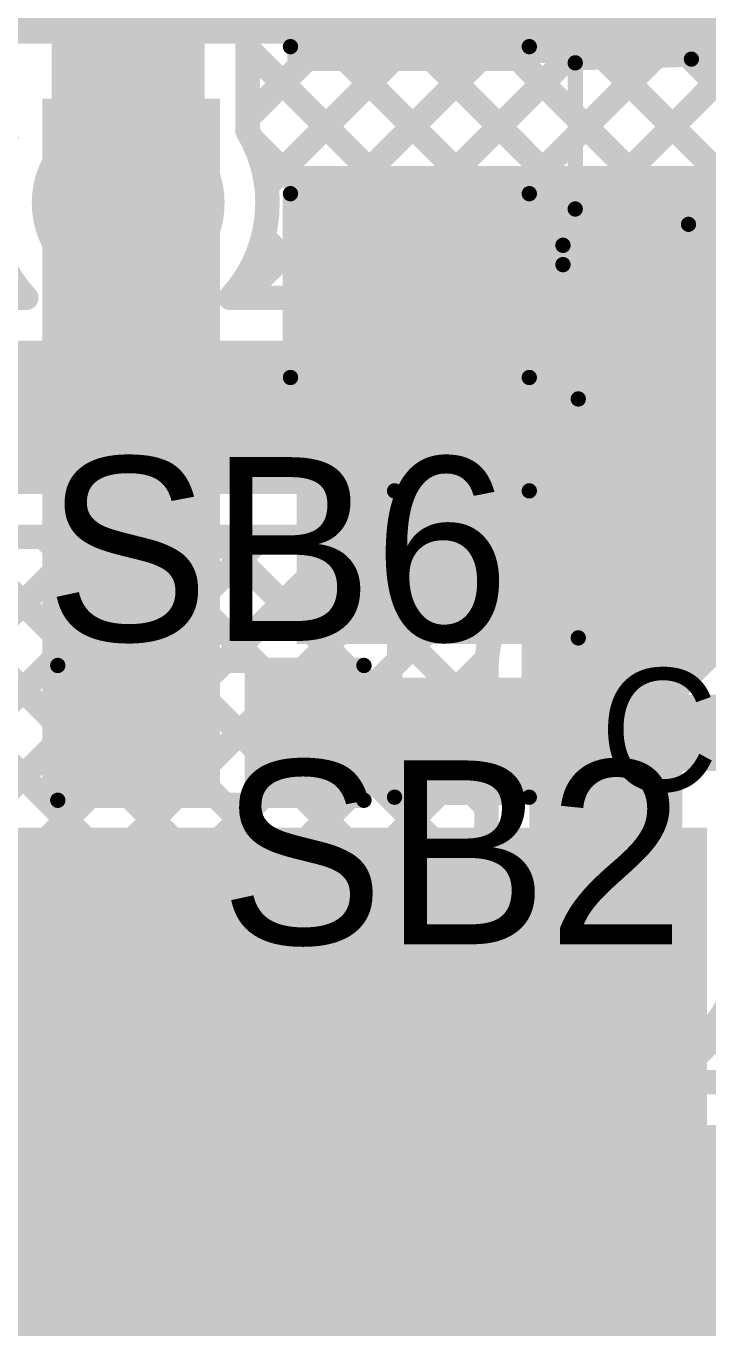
# Model space of a CAD drawing. Header units: millimetres. Extents: x 0.84 to 4.46, y 0.99 to 2.92.
# Drawn here: x 1.7546 to 1.9774, y 1.2907 to 1.7157 of the extents above; entities that cross this region are included whole.
import ezdxf

# ---------------------------------------------------------------- set-up
doc = ezdxf.new("R2010")
doc.units = ezdxf.units.MM
doc.header["$MEASUREMENT"] = 0
for name, color, linetype in [('BottomLayer', 5, 'Continuous'), ('MultiLayer', 9, 'Continuous'), ('TopLayer', 1, 'Continuous'), ('TopOverlay', 2, 'Continuous'), ('TopPaste', 8, 'Continuous'), ('TopSolder', 216, 'Continuous'), ('ViaHoleLayer', 16, 'Continuous')]:
    doc.layers.add(name, color=color, linetype=linetype)

# ---------------------------------------------------------------- blocks, each defined once
blk = doc.blocks.new('SOT23_3_13')
at = {"layer": 'TopLayer'}
for points in [[(-0.06768, 0.02559), (-0.02556, 0.02559), (-0.06768, 0.04921), (-0.02556, 0.04921)], [(0.02956, -0.01181), (0.07169, -0.01181), (0.02956, 0.01181), (0.07169, 0.01181)], [(-0.06768, -0.04921), (-0.02556, -0.04921), (-0.06768, -0.02559), (-0.02556, -0.02559)]]:
    blk.add_solid(points, dxfattribs=at)
at = {"layer": 'TopOverlay'}
for points, const_width in [([(-0.03084, 0.06, 1), (-0.03716, 0.06, 1)], 0.005), ([(-0.03841, 0.06, 1), (-0.03591, 0.06, 1)], 0.0025), ([(-0.03209, 0.06, 1), (-0.02959, 0.06, 1)], 0.0025), ([(-0.02025, 0.056, 1), (-0.01775, 0.056, 1)], 0.0025), ([(0.02746, 0.056, 1), (0.02996, 0.056, 1)], 0.0025), ([(0.02747, 0.056, 1), (0.02995, 0.056, 1)], 0.00248), ([(-0.02524, 0.019, 1), (-0.02276, 0.019, 1)], 0.00248), ([(0.02869, 0.01806, 1), (0.03117, 0.01806, 1)], 0.00248), ([(-0.02402, -0.01894, 1), (-0.02154, -0.01894, 1)], 0.00248), ([(0.02869, -0.01806, 1), (0.03117, -0.01806, 1)], 0.00248), ([(-0.02025, -0.056, 1), (-0.01775, -0.056, 1)], 0.0025), ([(0.02746, -0.056, 1), (0.02996, -0.056, 1)], 0.0025), ([(0.02747, -0.056, 1), (0.02995, -0.056, 1)], 0.00248)]:
    blk.add_lwpolyline(points, format="xyb", close=True, dxfattribs=dict(at, const_width=const_width))
for points, const_width in [([(-0.019, 0.056), (0.02871, 0.056)], 0.005), ([(0.02871, 0.056), (0.02993, 0.01806)], 0.00496), ([(-0.024, 0.019), (-0.02278, -0.01894)], 0.00496), ([(0.02993, -0.01806), (0.02871, -0.056)], 0.00496), ([(-0.019, -0.056), (0.02871, -0.056)], 0.005)]:
    blk.add_lwpolyline(points, dxfattribs=dict(at, const_width=const_width))
at = {"layer": 'TopPaste'}
for points in [[(-0.06768, 0.02559), (-0.02556, 0.02559), (-0.06768, 0.04921), (-0.02556, 0.04921)], [(0.02956, -0.01181), (0.07169, -0.01181), (0.02956, 0.01181), (0.07169, 0.01181)], [(-0.06768, -0.04921), (-0.02556, -0.04921), (-0.06768, -0.02559), (-0.02556, -0.02559)]]:
    blk.add_solid(points, dxfattribs=at)
at = {"layer": 'TopSolder'}
for points in [[(-0.07168, 0.02159), (-0.02156, 0.02159), (-0.07168, 0.05321), (-0.02156, 0.05321)], [(0.02556, -0.01581), (0.07569, -0.01581), (0.02556, 0.01581), (0.07569, 0.01581)], [(-0.07168, -0.05321), (-0.02156, -0.05321), (-0.07168, -0.02159), (-0.02156, -0.02159)]]:
    blk.add_solid(points, dxfattribs=at)
blk = doc.blocks.new('S______B______14')
at = {"layer": 'TopLayer'}
for points in [[(-0.015, -0.0175), (-0.015, 0.0175), (-0.045, -0.0175), (-0.045, 0.0175)], [(0.045, -0.0175), (0.045, 0.0175), (0.015, -0.0175), (0.015, 0.0175)]]:
    blk.add_solid(points, dxfattribs=at)
at = {"layer": 'TopOverlay', "const_width": 0.005}
for points in [[(-0.05, 0.022), (0.05, 0.022)], [(-0.05, -0.022), (-0.05, 0.022)], [(0.05, -0.022), (0.05, 0.022)], [(-0.05, -0.022), (0.05, -0.022)]]:
    blk.add_lwpolyline(points, dxfattribs=at)
at = {"layer": 'TopOverlay', "const_width": 0.0025}
for points in [[(-0.05125, 0.022, 1), (-0.04875, 0.022, 1)], [(-0.05125, 0.022, 1), (-0.04875, 0.022, 1)], [(0.04875, 0.022, 1), (0.05125, 0.022, 1)], [(0.04875, 0.022, 1), (0.05125, 0.022, 1)], [(-0.05125, -0.022, 1), (-0.04875, -0.022, 1)], [(-0.05125, -0.022, 1), (-0.04875, -0.022, 1)], [(0.04875, -0.022, 1), (0.05125, -0.022, 1)], [(0.04875, -0.022, 1), (0.05125, -0.022, 1)]]:
    blk.add_lwpolyline(points, format="xyb", close=True, dxfattribs=at)
at = {"layer": 'TopPaste'}
for points in [[(-0.015, -0.0175), (-0.015, 0.0175), (-0.045, -0.0175), (-0.045, 0.0175)], [(0.045, -0.0175), (0.045, 0.0175), (0.015, -0.0175), (0.015, 0.0175)]]:
    blk.add_solid(points, dxfattribs=at)
at = {"layer": 'TopSolder'}
for points in [[(-0.011, -0.0215), (-0.011, 0.0215), (-0.049, -0.0215), (-0.049, 0.0215)], [(0.049, -0.0215), (0.049, 0.0215), (0.011, -0.0215), (0.011, 0.0215)]]:
    blk.add_solid(points, dxfattribs=at)
blk = doc.blocks.new('S______B______17')
at = {"layer": 'TopLayer'}
for points in [[(-0.015, -0.0175), (-0.015, 0.0175), (-0.045, -0.0175), (-0.045, 0.0175)], [(0.045, -0.0175), (0.045, 0.0175), (0.015, -0.0175), (0.015, 0.0175)]]:
    blk.add_solid(points, dxfattribs=at)
at = {"layer": 'TopOverlay', "const_width": 0.005}
for points in [[(-0.05, -0.022), (-0.05, 0.022)], [(0.05, 0.022), (-0.05, 0.022)], [(0.05, -0.022), (0.05, 0.022)], [(0.05, -0.022), (-0.05, -0.022)]]:
    blk.add_lwpolyline(points, dxfattribs=at)
at = {"layer": 'TopOverlay', "const_width": 0.0025}
for points in [[(-0.05125, 0.022, 1), (-0.04875, 0.022, 1)], [(-0.05125, 0.022, 1), (-0.04875, 0.022, 1)], [(0.04875, 0.022, 1), (0.05125, 0.022, 1)], [(0.04875, 0.022, 1), (0.05125, 0.022, 1)], [(-0.05125, -0.022, 1), (-0.04875, -0.022, 1)], [(-0.05125, -0.022, 1), (-0.04875, -0.022, 1)], [(0.04875, -0.022, 1), (0.05125, -0.022, 1)], [(0.04875, -0.022, 1), (0.05125, -0.022, 1)]]:
    blk.add_lwpolyline(points, format="xyb", close=True, dxfattribs=at)
at = {"layer": 'TopPaste'}
for points in [[(-0.015, -0.0175), (-0.015, 0.0175), (-0.045, -0.0175), (-0.045, 0.0175)], [(0.045, -0.0175), (0.045, 0.0175), (0.015, -0.0175), (0.015, 0.0175)]]:
    blk.add_solid(points, dxfattribs=at)
at = {"layer": 'TopSolder'}
for points in [[(-0.011, -0.0215), (-0.011, 0.0215), (-0.049, -0.0215), (-0.049, 0.0215)], [(0.049, -0.0215), (0.049, 0.0215), (0.011, -0.0215), (0.011, 0.0215)]]:
    blk.add_solid(points, dxfattribs=at)
blk = doc.blocks.new('C__1206_22')
at = {"layer": 'TopLayer'}
for points in [[(-0.08, -0.035), (-0.02, -0.035), (-0.08, 0.035), (-0.02, 0.035)], [(0.02, -0.035), (0.08, -0.035), (0.02, 0.035), (0.08, 0.035)]]:
    blk.add_solid(points, dxfattribs=at)
at = {"layer": 'TopOverlay', "const_width": 0.005}
for points in [[(-0.084, 0.039), (-0.084, -0.039)], [(-0.084, 0.039), (-0.024, 0.039)], [(0.024, 0.039), (0.084, 0.039)], [(0.084, 0.039), (0.084, -0.039)], [(-0.084, -0.039), (-0.024, -0.039)], [(0.024, -0.039), (0.084, -0.039)]]:
    blk.add_lwpolyline(points, dxfattribs=at)
at = {"layer": 'TopOverlay', "const_width": 0.0025}
for points in [[(-0.08525, 0.039, 1), (-0.08275, 0.039, 1)], [(-0.08525, 0.039, 1), (-0.08275, 0.039, 1)], [(-0.02525, 0.039, 1), (-0.02275, 0.039, 1)], [(0.02275, 0.039, 1), (0.02525, 0.039, 1)], [(0.08275, 0.039, 1), (0.08525, 0.039, 1)], [(0.08275, 0.039, 1), (0.08525, 0.039, 1)], [(-0.08525, -0.039, 1), (-0.08275, -0.039, 1)], [(-0.08525, -0.039, 1), (-0.08275, -0.039, 1)], [(-0.02525, -0.039, 1), (-0.02275, -0.039, 1)], [(0.02275, -0.039, 1), (0.02525, -0.039, 1)], [(0.08275, -0.039, 1), (0.08525, -0.039, 1)], [(0.08275, -0.039, 1), (0.08525, -0.039, 1)]]:
    blk.add_lwpolyline(points, format="xyb", close=True, dxfattribs=at)
at = {"layer": 'TopPaste'}
for points in [[(-0.08, -0.035), (-0.02, -0.035), (-0.08, 0.035), (-0.02, 0.035)], [(0.02, -0.035), (0.08, -0.035), (0.02, 0.035), (0.08, 0.035)]]:
    blk.add_solid(points, dxfattribs=at)
at = {"layer": 'TopSolder'}
for points in [[(-0.084, -0.039), (-0.016, -0.039), (-0.084, 0.039), (-0.016, 0.039)], [(0.016, -0.039), (0.084, -0.039), (0.016, 0.039), (0.084, 0.039)]]:
    blk.add_solid(points, dxfattribs=at)
blk = doc.blocks.new('C__1206_24')
at = {"layer": 'TopLayer'}
for points in [[(-0.08, -0.035), (-0.02, -0.035), (-0.08, 0.035), (-0.02, 0.035)], [(0.02, -0.035), (0.08, -0.035), (0.02, 0.035), (0.08, 0.035)]]:
    blk.add_solid(points, dxfattribs=at)
at = {"layer": 'TopOverlay', "const_width": 0.005}
for points in [[(-0.084, 0.039), (-0.084, -0.039)], [(-0.024, 0.039), (-0.084, 0.039)], [(0.084, 0.039), (0.024, 0.039)], [(0.084, 0.039), (0.084, -0.039)], [(-0.024, -0.039), (-0.084, -0.039)], [(0.084, -0.039), (0.024, -0.039)]]:
    blk.add_lwpolyline(points, dxfattribs=at)
at = {"layer": 'TopOverlay', "const_width": 0.0025}
for points in [[(-0.08525, 0.039, 1), (-0.08275, 0.039, 1)], [(-0.08525, 0.039, 1), (-0.08275, 0.039, 1)], [(-0.02525, 0.039, 1), (-0.02275, 0.039, 1)], [(0.02275, 0.039, 1), (0.02525, 0.039, 1)], [(0.08275, 0.039, 1), (0.08525, 0.039, 1)], [(0.08275, 0.039, 1), (0.08525, 0.039, 1)], [(-0.08525, -0.039, 1), (-0.08275, -0.039, 1)], [(-0.08525, -0.039, 1), (-0.08275, -0.039, 1)], [(-0.02525, -0.039, 1), (-0.02275, -0.039, 1)], [(0.02275, -0.039, 1), (0.02525, -0.039, 1)], [(0.08275, -0.039, 1), (0.08525, -0.039, 1)], [(0.08275, -0.039, 1), (0.08525, -0.039, 1)]]:
    blk.add_lwpolyline(points, format="xyb", close=True, dxfattribs=at)
at = {"layer": 'TopPaste'}
for points in [[(-0.08, -0.035), (-0.02, -0.035), (-0.08, 0.035), (-0.02, 0.035)], [(0.02, -0.035), (0.08, -0.035), (0.02, 0.035), (0.08, 0.035)]]:
    blk.add_solid(points, dxfattribs=at)
at = {"layer": 'TopSolder'}
for points in [[(-0.084, -0.039), (-0.016, -0.039), (-0.084, 0.039), (-0.016, 0.039)], [(0.016, -0.039), (0.084, -0.039), (0.016, 0.039), (0.084, 0.039)]]:
    blk.add_solid(points, dxfattribs=at)
blk = doc.blocks.new('IPB120P04P4L03ATMA2_49')
at = {"layer": 'TopLayer'}
blk.add_solid([(-0.12657, -0.08957), (-0.12657, -0.27067), (-0.07343, -0.08957), (-0.07343, -0.27067)], dxfattribs=at)
at = {"layer": 'TopOverlay'}
for points, const_width in [([(-0.139, -0.1759, 1), (-0.157, -0.1759, 1)], 0.01969), ([(-0.16192, -0.1759, 1), (-0.15208, -0.1759, 1)], 0.00984), ([(-0.14392, -0.1759, 1), (-0.13408, -0.1759, 1)], 0.00984)]:
    blk.add_lwpolyline(points, format="xyb", close=True, dxfattribs=dict(at, const_width=const_width))
at = {"layer": 'TopPaste'}
blk.add_solid([(-0.12657, -0.08957), (-0.12657, -0.27067), (-0.07343, -0.08957), (-0.07343, -0.27067)], dxfattribs=at)
at = {"layer": 'TopSolder'}
blk.add_solid([(-0.13057, -0.08557), (-0.13057, -0.27467), (-0.06943, -0.08557), (-0.06943, -0.27467)], dxfattribs=at)

msp = doc.modelspace()

# ---------------------------------------------------------------- linework, layer by layer
at = {"layer": 'BottomLayer'}
for points, const_width in [([(1.7387, 1.371), (3.10506, 2.73736)], 0.008), ([(1.944, 1.506), (2.996, 2.558)], 0.05), ([(1.91642, 1.53358), (2.95186, 2.56901)], 0.008), ([(1.52036, 2.1566), (2.0299, 1.64706)], 0.008), ([(1.92545, 1.58604), (2.27562, 1.93621)], 0.008), ([(1.82499, 1.627), (2.12999, 1.932)], 0.008), ([(1.827, 1.68558), (2.07342, 1.932)], 0.008), ([(1.827, 1.71386), (2.04514, 1.932)], 0.008), ([(1.83317, 1.66346), (2.10171, 1.932)], 0.008), ([(1.85327, 1.627), (2.15827, 1.932)], 0.008), ([(1.88744, 1.63288), (2.18656, 1.932)], 0.008), ([(1.90726, 1.62442), (2.21484, 1.932)], 0.008), ([(1.92028, 1.60915), (2.24313, 1.932)], 0.008), ([(1.788, 1.658), (1.788, 1.807)], 0.05), ([(1.83258, 1.81609), (2.01576, 1.63291)], 0.008), ([(1.83025, 1.79013), (2.00162, 1.61877)], 0.008), ([(1.827, 1.68143), (1.827, 1.78357)], 0.008), ([(1.827, 1.7651), (1.98747, 1.60463)], 0.008), ([(1.827, 1.73682), (1.97333, 1.59049)], 0.008), ([(1.827, 1.70854), (1.95919, 1.57635)], 0.008), ([(1.82848, 1.67878), (1.87413, 1.63312)], 0.008), ([(1.83211, 1.64686), (1.85197, 1.627)], 0.008), ([(1.27644, 1.627), (1.7547, 1.627)], 0.008), ([(1.8213, 1.627), (1.85657, 1.627)], 0.008), ([(1.96497, 1.371), (2.217, 1.62303)], 0.008), ([(1.26029, 1.588), (1.88, 1.588)], 0.05), ([(1.92512, 1.58213), (1.94505, 1.5622)], 0.008), ([(1.91718, 1.56178), (1.93091, 1.54806)], 0.008), ([(1.26029, 1.549), (1.85657, 1.549)], 0.008), ([(1.59056, 1.549), (1.76856, 1.371)], 0.008), ([(1.59727, 1.371), (1.77527, 1.549)], 0.008), ([(1.61884, 1.549), (1.79684, 1.371)], 0.008), ([(1.62556, 1.371), (1.80356, 1.549)], 0.008), ([(1.64712, 1.549), (1.82512, 1.371)], 0.008), ([(1.65384, 1.371), (1.83184, 1.549)], 0.008), ([(1.67541, 1.549), (1.85341, 1.371)], 0.008), ([(1.68213, 1.371), (1.85885, 1.54772)], 0.008), ([(1.70369, 1.549), (1.88169, 1.371)], 0.008), ([(1.73198, 1.549), (1.90998, 1.371)], 0.008), ([(1.76026, 1.549), (1.8992, 1.41006)], 0.008), ([(1.78855, 1.549), (1.90202, 1.43553)], 0.008), ([(1.81683, 1.549), (1.905, 1.46083)], 0.008), ([(1.84511, 1.549), (1.905, 1.48911)], 0.008), ([(1.90232, 1.54836), (1.91676, 1.53392)], 0.008), ([(1.71041, 1.371), (1.88196, 1.54255)], 0.008), ([(1.87989, 1.5425), (1.90632, 1.51607)], 0.008), ([(1.944, 1.418), (1.944, 1.506)], 0.05), ([(1.76698, 1.371), (1.90513, 1.50915)], 0.008), ([(1.905, 1.44143), (1.905, 1.506)], 0.008), ([(1.79526, 1.371), (1.905, 1.48074)], 0.008), ([(1.82355, 1.371), (1.905, 1.45245)], 0.008), ([(1.944, 1.414), (1.944, 1.418)], 0.05), ([(1.85183, 1.371), (1.89851, 1.41767)], 0.008), ([(1.88012, 1.371), (1.90452, 1.3954)], 0.008), ([(1.97803, 1.3878), (1.99483, 1.371)], 0.008), ([(1.9084, 1.371), (1.91804, 1.38064)], 0.008), ([(1.93606, 1.3732), (1.93826, 1.371)], 0.008), ([(1.96153, 1.37602), (1.96655, 1.371)], 0.008), ([(1.52295, 1.371), (2.217, 1.371)], 0.008)]:
    msp.add_lwpolyline(points, dxfattribs=dict(at, const_width=const_width))
for points, const_width in [([(1.825, 1.71386, 1), (1.829, 1.71386, 1)], 0.004), ([(1.825, 1.70854, 1), (1.829, 1.70854, 1)], 0.004), ([(1.77225, 1.658, 1), (1.80375, 1.658, 1)], 0.0315), ([(1.825, 1.68558, 1), (1.829, 1.68558, 1)], 0.004), ([(1.7755, 1.658, 1), (1.8005, 1.658, 1)], 0.025), ([(1.825, 1.68143, 1), (1.829, 1.68143, 1)], 0.004), ([(1.825, 1.68143, 1), (1.829, 1.68143, 1)], 0.004), ([(1.82648, 1.67878, 1), (1.83048, 1.67878, 1)], 0.004), ([(1.83117, 1.66346, 1), (1.83517, 1.66346, 1)], 0.004), ([(1.8315, 1.658, 1), (1.8355, 1.658, 1)], 0.004), ([(1.8315, 1.658, 1), (1.8355, 1.658, 1)], 0.004), ([(1.83011, 1.64686, 1), (1.83411, 1.64686, 1)], 0.004), ([(1.87213, 1.63312, 1), (1.87613, 1.63312, 1)], 0.004), ([(1.88544, 1.63288, 1), (1.88944, 1.63288, 1)], 0.004), ([(1.7527, 1.627, 1), (1.7567, 1.627, 1)], 0.004), ([(1.7527, 1.627, 1), (1.7567, 1.627, 1)], 0.004), ([(1.8193, 1.627, 1), (1.8233, 1.627, 1)], 0.004), ([(1.8193, 1.627, 1), (1.8233, 1.627, 1)], 0.004), ([(1.82299, 1.627, 1), (1.82699, 1.627, 1)], 0.004), ([(1.84997, 1.627, 1), (1.85397, 1.627, 1)], 0.004), ([(1.85127, 1.627, 1), (1.85527, 1.627, 1)], 0.004), ([(1.85457, 1.627, 1), (1.85857, 1.627, 1)], 0.004), ([(1.85457, 1.627, 1), (1.85857, 1.627, 1)], 0.004), ([(1.90526, 1.62442, 1), (1.90926, 1.62442, 1)], 0.004), ([(1.86425, 1.588, 1), (1.89575, 1.588, 1)], 0.0315), ([(1.8675, 1.588, 1), (1.8925, 1.588, 1)], 0.025), ([(1.91828, 1.60915, 1), (1.92228, 1.60915, 1)], 0.004), ([(1.97133, 1.59049, 1), (1.97533, 1.59049, 1)], 0.004), ([(1.92345, 1.58604, 1), (1.92745, 1.58604, 1)], 0.004), ([(1.9235, 1.588, 1), (1.9275, 1.588, 1)], 0.004), ([(1.9235, 1.588, 1), (1.9275, 1.588, 1)], 0.004), ([(1.92312, 1.58213, 1), (1.92712, 1.58213, 1)], 0.004), ([(1.95719, 1.57635, 1), (1.96119, 1.57635, 1)], 0.004), ([(1.91518, 1.56178, 1), (1.91918, 1.56178, 1)], 0.004), ([(1.94305, 1.5622, 1), (1.94705, 1.5622, 1)], 0.004), ([(1.75826, 1.549, 1), (1.76226, 1.549, 1)], 0.004), ([(1.77327, 1.549, 1), (1.77727, 1.549, 1)], 0.004), ([(1.78655, 1.549, 1), (1.79055, 1.549, 1)], 0.004), ([(1.80156, 1.549, 1), (1.80556, 1.549, 1)], 0.004), ([(1.81483, 1.549, 1), (1.81883, 1.549, 1)], 0.004), ([(1.82984, 1.549, 1), (1.83384, 1.549, 1)], 0.004), ([(1.84311, 1.549, 1), (1.84711, 1.549, 1)], 0.004), ([(1.85457, 1.549, 1), (1.85857, 1.549, 1)], 0.004), ([(1.85457, 1.549, 1), (1.85857, 1.549, 1)], 0.004), ([(1.85685, 1.54772, 1), (1.86085, 1.54772, 1)], 0.004), ([(1.90032, 1.54836, 1), (1.90432, 1.54836, 1)], 0.004), ([(1.92891, 1.54806, 1), (1.93291, 1.54806, 1)], 0.004), ([(1.87789, 1.5425, 1), (1.88189, 1.5425, 1)], 0.004), ([(1.87996, 1.54255, 1), (1.88396, 1.54255, 1)], 0.004), ([(1.91442, 1.53358, 1), (1.91842, 1.53358, 1)], 0.004), ([(1.91442, 1.53358, 1), (1.91842, 1.53358, 1)], 0.004), ([(1.91442, 1.53358, 1), (1.91842, 1.53358, 1)], 0.004), ([(1.91476, 1.53392, 1), (1.91876, 1.53392, 1)], 0.004), ([(1.9315, 1.506, 1), (1.9565, 1.506, 1)], 0.025), ([(1.9315, 1.506, 1), (1.9565, 1.506, 1)], 0.025), ([(1.90432, 1.51607, 1), (1.90832, 1.51607, 1)], 0.004), ([(1.90313, 1.50915, 1), (1.90713, 1.50915, 1)], 0.004), ([(1.903, 1.506, 1), (1.907, 1.506, 1)], 0.004), ([(1.903, 1.506, 1), (1.907, 1.506, 1)], 0.004), ([(1.903, 1.506, 1), (1.907, 1.506, 1)], 0.004), ([(1.903, 1.48911, 1), (1.907, 1.48911, 1)], 0.004), ([(1.903, 1.48074, 1), (1.907, 1.48074, 1)], 0.004), ([(1.903, 1.46083, 1), (1.907, 1.46083, 1)], 0.004), ([(1.903, 1.45245, 1), (1.907, 1.45245, 1)], 0.004), ([(1.92825, 1.418, 1), (1.95975, 1.418, 1)], 0.0315), ([(1.903, 1.44143, 1), (1.907, 1.44143, 1)], 0.004), ([(1.903, 1.44143, 1), (1.907, 1.44143, 1)], 0.004), ([(1.9315, 1.418, 1), (1.9565, 1.418, 1)], 0.025), ([(1.9315, 1.418, 1), (1.9565, 1.418, 1)], 0.025), ([(1.90002, 1.43553, 1), (1.90402, 1.43553, 1)], 0.004), ([(1.9315, 1.414, 1), (1.9565, 1.414, 1)], 0.025), ([(1.89651, 1.41767, 1), (1.90051, 1.41767, 1)], 0.004), ([(1.8972, 1.41006, 1), (1.9012, 1.41006, 1)], 0.004), ([(1.90252, 1.3954, 1), (1.90652, 1.3954, 1)], 0.004), ([(1.97603, 1.3878, 1), (1.98003, 1.3878, 1)], 0.004), ([(1.91604, 1.38064, 1), (1.92004, 1.38064, 1)], 0.004), ([(1.93406, 1.3732, 1), (1.93806, 1.3732, 1)], 0.004), ([(1.95953, 1.37602, 1), (1.96353, 1.37602, 1)], 0.004), ([(1.76498, 1.371, 1), (1.76898, 1.371, 1)], 0.004), ([(1.76656, 1.371, 1), (1.77056, 1.371, 1)], 0.004), ([(1.79326, 1.371, 1), (1.79726, 1.371, 1)], 0.004), ([(1.79484, 1.371, 1), (1.79884, 1.371, 1)], 0.004), ([(1.82155, 1.371, 1), (1.82555, 1.371, 1)], 0.004), ([(1.82312, 1.371, 1), (1.82712, 1.371, 1)], 0.004), ([(1.84983, 1.371, 1), (1.85383, 1.371, 1)], 0.004), ([(1.85141, 1.371, 1), (1.85541, 1.371, 1)], 0.004), ([(1.87812, 1.371, 1), (1.88212, 1.371, 1)], 0.004), ([(1.87969, 1.371, 1), (1.88369, 1.371, 1)], 0.004), ([(1.9064, 1.371, 1), (1.9104, 1.371, 1)], 0.004), ([(1.90798, 1.371, 1), (1.91198, 1.371, 1)], 0.004), ([(1.93626, 1.371, 1), (1.94026, 1.371, 1)], 0.004), ([(1.96297, 1.371, 1), (1.96697, 1.371, 1)], 0.004), ([(1.96455, 1.371, 1), (1.96855, 1.371, 1)], 0.004)]:
    msp.add_lwpolyline(points, format="xyb", close=True, dxfattribs=dict(at, const_width=const_width))
at = {"layer": 'BottomLayer', "const_width": 0.008}
for points in [[(1.7547, 1.627, -0.334333), (1.749, 1.68143)], [(1.827, 1.68143, -0.13607), (1.8335, 1.658)], [(1.8335, 1.658, -0.189636), (1.8213, 1.627)], [(1.85657, 1.627, -0.583151), (1.9255, 1.588)], [(1.9255, 1.588, -0.583151), (1.85657, 1.549)], [(1.905, 1.506, -0.198912), (1.91642, 1.53358)], [(1.905, 1.506, -0.198912), (1.91642, 1.53358)], [(1.9895, 1.418, -1.315002), (1.905, 1.44143)]]:
    msp.add_lwpolyline(points, format="xyb", dxfattribs=at)
at = {"layer": 'BottomLayer'}
msp.add_solid([(2.796, 1.196), (2.796, 1.357), (1.484, 1.196), (1.484, 1.357)], dxfattribs=at)
at = {"layer": 'MultiLayer', "const_width": 0.0315}
for points in [[(1.77225, 1.658, 1), (1.80375, 1.658, 1)], [(1.86425, 1.588, 1), (1.89575, 1.588, 1)], [(1.92825, 1.418, 1), (1.95975, 1.418, 1)]]:
    msp.add_lwpolyline(points, format="xyb", close=True, dxfattribs=at)
at = {"layer": 'TopLayer'}
for points, const_width in [([(1.36, 1.735), (1.88, 1.735)], 0.05), ([(1.845, 1.485), (2.258, 1.485)], 0.025)]:
    msp.add_lwpolyline(points, dxfattribs=dict(at, const_width=const_width))
for points, const_width in [([(1.8675, 1.735, 1), (1.8925, 1.735, 1)], 0.025), ([(1.77225, 1.658, 1), (1.80375, 1.658, 1)], 0.0315), ([(1.86425, 1.588, 1), (1.89575, 1.588, 1)], 0.0315), ([(1.83875, 1.485, 1), (1.85125, 1.485, 1)], 0.0125), ([(1.92825, 1.418, 1), (1.95975, 1.418, 1)], 0.0315)]:
    msp.add_lwpolyline(points, format="xyb", close=True, dxfattribs=dict(at, const_width=const_width))
for points in [[(1.84, 1.70371), (2.037, 1.70371), (1.84, 1.777), (2.037, 1.777)], [(1.76, 1.464), (1.818, 1.464), (1.76, 1.692), (1.818, 1.692)], [(1.843, 1.514), (2.004, 1.514), (1.843, 1.67), (2.004, 1.67)], [(1.638, 1.298), (1.977, 1.298), (1.638, 1.454), (1.977, 1.454)]]:
    msp.add_solid(points, dxfattribs=at)
at = {"layer": 'ViaHoleLayer', "const_width": 0.01575}
for points in [[(1.78013, 1.658, 1), (1.79587, 1.658, 1)], [(1.87213, 1.588, 1), (1.88787, 1.588, 1)], [(1.93613, 1.418, 1), (1.95187, 1.418, 1)]]:
    msp.add_lwpolyline(points, format="xyb", close=True, dxfattribs=at)

# ---------------------------------------------------------------- block references
for name, p, rotation in [('C__1206_22', (1.88, 1.685), 90), ('SOT23_3_13', (1.99, 1.675), 90), ('C__1206_24', (2.019, 1.555), 180), ('S______B______17', (1.897, 1.514), 270), ('S______B______14', (1.815, 1.485), 360), ('IPB120P04P4L03ATMA2_49', (2.01888, 1.24), 270)]:
    msp.add_blockref(name, p, dxfattribs=dict(rotation=rotation))

# ---------------------------------------------------------------- texts
at = {"layer": 'TopOverlay'}
for s, height, p in [('SB6', 0.06, (1.761, 1.515)), ('C9', 0.04, (1.942, 1.466)), ('SB2', 0.06, (1.818, 1.416))]:
    msp.add_text(s, height=height, dxfattribs=at).set_placement(p)

doc.saveas('drawing.dxf')
